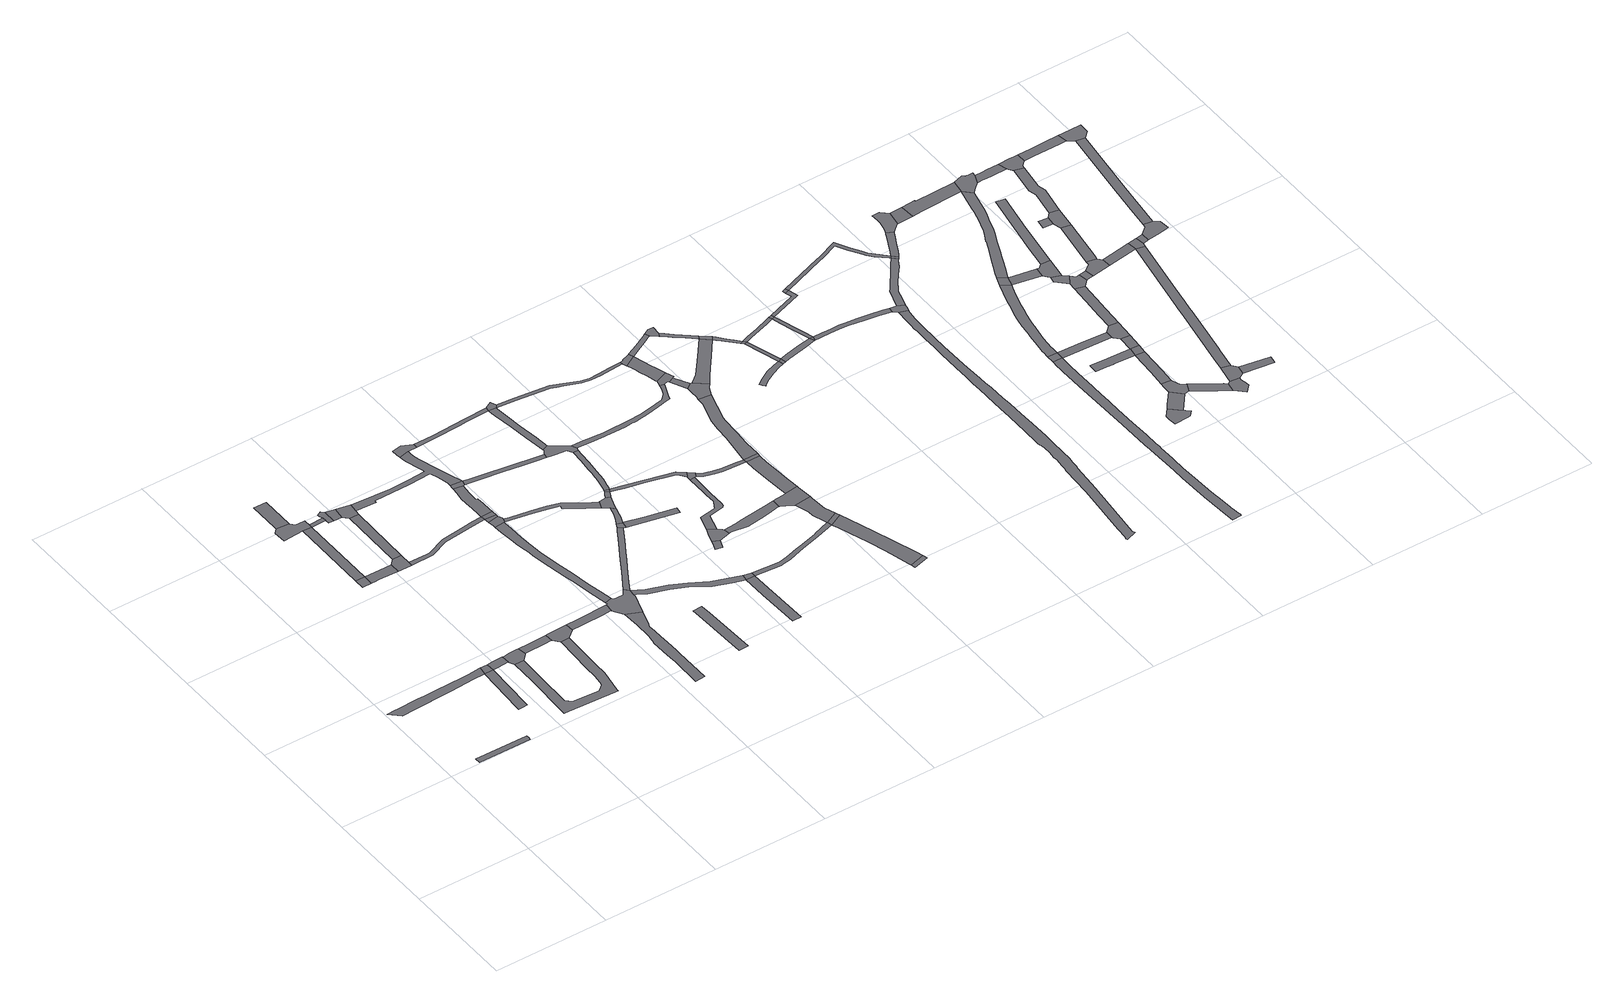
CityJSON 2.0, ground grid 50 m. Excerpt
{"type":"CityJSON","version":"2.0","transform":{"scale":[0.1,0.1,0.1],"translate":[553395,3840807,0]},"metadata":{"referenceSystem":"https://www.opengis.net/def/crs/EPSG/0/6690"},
"CityObjects":{
"road1":{"type":"Road","geometry":[{"type":"MultiSurface","lod":"1","boundaries":[[[0,1,2,3,4,5]]]}]},
"road2":{"type":"Road","attributes":{"RoadStructureAttribute.sectionType":"1"},"geometry":[{"type":"MultiSurface","lod":"1","boundaries":[[[6,7,8,9,10,11,12,13,14,15,16,17,18,19,20,21,22]]]}]},
"road3":{"type":"Road","geometry":[{"type":"MultiSurface","lod":"1","boundaries":[[[23,24,25,26,27,28,22]]]}]},
"road4":{"type":"Road","geometry":[{"type":"MultiSurface","lod":"1","boundaries":[[[29,6,22,28]]]}]},
"road5":{"type":"Road","attributes":{"RoadStructureAttribute.sectionType":"1"},"geometry":[{"type":"MultiSurface","lod":"1","boundaries":[[[30,31,29,28,32,33]]]}]},
"road6":{"type":"Road","geometry":[{"type":"MultiSurface","lod":"1","boundaries":[[[34,35,36,37]]]}]},
"road7":{"type":"Road","geometry":[{"type":"MultiSurface","lod":"1","boundaries":[[[38,39,40,41,30,33,42,43,44,45,46]]]}]},
"road8":{"type":"Road","attributes":{"RoadStructureAttribute.sectionType":"1"},"geometry":[{"type":"MultiSurface","lod":"1","boundaries":[[[47,48,49,50,51,52,53,54,55,56,57,58,59,60,61,62,63,64,65,66,67,44,43]]]}]},
"road9":{"type":"Road","attributes":{"RoadStructureAttribute.sectionType":"1"},"geometry":[{"type":"MultiSurface","lod":"1","boundaries":[[[68,34,37,69]]]}]},
"road10":{"type":"Road","geometry":[{"type":"MultiSurface","lod":"1","boundaries":[[[70,71,72,68,69,73,74,75,76]]]}]},
"road11":{"type":"Road","attributes":{"RoadStructureAttribute.sectionType":"1"},"geometry":[{"type":"MultiSurface","lod":"1","boundaries":[[[37,36,77,78,79,80]]]}]},
"road12":{"type":"Road","attributes":{"RoadStructureAttribute.sectionType":"1"},"geometry":[{"type":"MultiSurface","lod":"1","boundaries":[[[81,82,70,76,83]]]}]},
"road13":{"type":"Road","attributes":{"RoadStructureAttribute.sectionType":"1"},"geometry":[{"type":"MultiSurface","lod":"1","boundaries":[[[84,85,38,46,86,87,88]]]}]},
"road14":{"type":"Road","geometry":[{"type":"MultiSurface","lod":"1","boundaries":[[[89,73,69,90]]]}]},
"road15":{"type":"Road","geometry":[{"type":"MultiSurface","lod":"1","boundaries":[[[91,80,79,92,93,94,95]]]}]},
"road16":{"type":"Road","geometry":[{"type":"MultiSurface","lod":"1","boundaries":[[[96,97,98,89,90,99,100,101]]]}]},
"road17":{"type":"Road","geometry":[{"type":"MultiSurface","lod":"1","boundaries":[[[102,103,84,88,104,105,58,57,106,107,108]]]}]},
"road18":{"type":"Road","attributes":{"RoadStructureAttribute.sectionType":"1"},"geometry":[{"type":"MultiSurface","lod":"1","boundaries":[[[109,91,95,110]]]}]},
"road19":{"type":"Road","attributes":{"RoadStructureAttribute.sectionType":"1"},"geometry":[{"type":"MultiSurface","lod":"1","boundaries":[[[101,100,111,112]]]}]},
"road20":{"type":"Road","geometry":[{"type":"MultiSurface","lod":"1","boundaries":[[[112,111,109,110,113,114]]]}]},
"road21":{"type":"Road","attributes":{"RoadStructureAttribute.sectionType":"1"},"geometry":[{"type":"MultiSurface","lod":"1","boundaries":[[[115,116,102,108,117,118,119,120]]]}]},
"road22":{"type":"Road","attributes":{"RoadStructureAttribute.sectionType":"1"},"geometry":[{"type":"MultiSurface","lod":"1","boundaries":[[[121,122,123,124,125,126,127,94,93,128,129,130,131]]]}]},
"road23":{"type":"Road","attributes":{"RoadStructureAttribute.sectionType":"1"},"geometry":[{"type":"MultiSurface","lod":"1","boundaries":[[[132,133,134,135,136,137,138,139,140,141,142,143,144,145,146,147,148,149,150,151,152,153,154,155]]]}]},
"road24":{"type":"Road","geometry":[{"type":"MultiSurface","lod":"1","boundaries":[[[156,157,158,159,160,161,162,163,115,120,164,132,155,165,166,167,168]]]}]},
"road25":{"type":"Road","attributes":{"RoadStructureAttribute.sectionType":"1"},"geometry":[{"type":"MultiSurface","lod":"1","boundaries":[[[169,170,171,172,173,174,175,176,177,178,179,180,181,182,183,184,185,186,187,114,113,188,189,190,191,192,193,194,195,196,197,198,199,200]]]}]},
"road26":{"type":"Road","attributes":{"RoadStructureAttribute.sectionType":"1"},"geometry":[{"type":"MultiSurface","lod":"1","boundaries":[[[201,202,203,204,205,206,207,208,209,210,211,212,213,214,215,216,217,218,219,220,221,222,223,224,225,226,227,228,229,162,161]]]}]},
"road27":{"type":"Road","geometry":[{"type":"MultiSurface","lod":"1","boundaries":[[[230,231,232,233,212,211,234,235]]]}]},
"road28":{"type":"Road","attributes":{"RoadStructureAttribute.sectionType":"1"},"geometry":[{"type":"MultiSurface","lod":"1","boundaries":[[[131,232,231,236]]]}]},
"road29":{"type":"Road","geometry":[{"type":"MultiSurface","lod":"1","boundaries":[[[237,121,131,236]]]}]},
"road30":{"type":"Road","attributes":{"RoadStructureAttribute.sectionType":"1"},"geometry":[{"type":"MultiSurface","lod":"1","boundaries":[[[238,239,240,241,242,243,121,237,244,245,246,247,248,249]]]}]},
"road31":{"type":"Road","geometry":[{"type":"MultiSurface","lod":"1","boundaries":[[[250,251,252,253,254,255]]]}]},
"road32":{"type":"Road","geometry":[{"type":"MultiSurface","lod":"1","boundaries":[[[199,256,238,249,257,200]]]}]},
"road33":{"type":"Road","geometry":[{"type":"MultiSurface","lod":"1","boundaries":[[[258,259,260,261,177,176,262,263]]]}]},
"road34":{"type":"Road","attributes":{"RoadStructureAttribute.sectionType":"1"},"geometry":[{"type":"MultiSurface","lod":"1","boundaries":[[[264,265,266,267,268,269,270,156,168,271,272,273,274,275,276,277,278,279]]]}]},
"road35":{"type":"Road","attributes":{"RoadStructureAttribute.sectionType":"1"},"geometry":[{"type":"MultiSurface","lod":"1","boundaries":[[[280,281,282,283,168,167,284,285,286,287,288,289,290,291]]]}]},
"road36":{"type":"Road","attributes":{"RoadStructureAttribute.sectionType":"1"},"geometry":[{"type":"MultiSurface","lod":"1","boundaries":[[[292,293,294,295,296,235,234,297,298,299,300,301,302,303,304]]]}]},
"road37":{"type":"Road","attributes":{"RoadStructureAttribute.sectionType":"1"},"geometry":[{"type":"MultiSurface","lod":"1","boundaries":[[[305,306,307,308,309,200,257,310,311,312,313,314,315,316]]]}]},
"road38":{"type":"Road","geometry":[{"type":"MultiSurface","lod":"1","boundaries":[[[317,264,279,318,319]]]}]},
"road39":{"type":"Road","attributes":{"RoadStructureAttribute.sectionType":"1"},"geometry":[{"type":"MultiSurface","lod":"1","boundaries":[[[320,321,290,322,323,324]]]}]},
"road40":{"type":"Road","attributes":{"RoadStructureAttribute.sectionType":"1"},"geometry":[{"type":"MultiSurface","lod":"1","boundaries":[[[325,326,327,328,329,317,319,330,331,332,333]]]}]},
"road41":{"type":"Road","attributes":{"RoadStructureAttribute.sectionType":"1"},"geometry":[{"type":"MultiSurface","lod":"1","boundaries":[[[334,335,336,263,262,337,338,339,340,341]]]}]},
"road42":{"type":"Road","attributes":{"RoadStructureAttribute.sectionType":"1"},"geometry":[{"type":"MultiSurface","lod":"1","boundaries":[[[342,343,344,304,303,325,333,345,346]]]}]},
"road43":{"type":"Road","geometry":[{"type":"MultiSurface","lod":"1","boundaries":[[[347,291,290,321,348]]]}]},
"road44":{"type":"Road","geometry":[{"type":"MultiSurface","lod":"1","boundaries":[[[349,350,351,352,353,354,319,318]]]}]},
"road45":{"type":"Road","geometry":[{"type":"MultiSurface","lod":"1","boundaries":[[[355,356,357,342,346,358,359,360]]]}]},
"road46":{"type":"Road","geometry":[{"type":"MultiSurface","lod":"1","boundaries":[[[361,355,360,362]]]}]},
"road47":{"type":"Road","geometry":[{"type":"MultiSurface","lod":"1","boundaries":[[[363,364,365,366,367]]]}]},
"road48":{"type":"Road","attributes":{"RoadStructureAttribute.sectionType":"1"},"geometry":[{"type":"MultiSurface","lod":"1","boundaries":[[[368,369,370,371,372,373,374,361,362,375,376,377,378,379,380,381,382]]]}]},
"road49":{"type":"Road","geometry":[{"type":"MultiSurface","lod":"1","boundaries":[[[383,384,363,367,385,386,387,388]]]}]},
"road50":{"type":"Road","geometry":[{"type":"MultiSurface","lod":"1","boundaries":[[[389,390,391,392,393,394,395,396,316,315,397,398,399,400,368,382,401,402]]]}]},
"road51":{"type":"Road","attributes":{"RoadStructureAttribute.sectionType":"1"},"geometry":[{"type":"MultiSurface","lod":"1","boundaries":[[[341,403,404,405,406,407,408,395,394,409,410,411,412,413]]]}]},
"road52":{"type":"Road","geometry":[{"type":"MultiSurface","lod":"1","boundaries":[[[414,334,341,413,415]]]}]},
"road53":{"type":"Road","attributes":{"RoadStructureAttribute.sectionType":"1"},"geometry":[{"type":"MultiSurface","lod":"1","boundaries":[[[416,417,418,419,362,360,420,421,422,423,424,425,426,427]]]}]},
"road54":{"type":"Road","attributes":{"RoadStructureAttribute.sectionType":"1"},"geometry":[{"type":"MultiSurface","lod":"1","boundaries":[[[428,429,430,431,432,433,434,435,383,388,436,437,438,439,440,441]]]}]},
"road55":{"type":"Road","attributes":{"RoadStructureAttribute.sectionType":"1"},"geometry":[{"type":"MultiSurface","lod":"1","boundaries":[[[442,443,444,445,446,447,448,348,321,449,450,451,452,453,454,455,456]]]}]},
"road56":{"type":"Road","attributes":{"RoadStructureAttribute.sectionType":"1"},"geometry":[{"type":"MultiSurface","lod":"1","boundaries":[[[457,458,459,460,461,462,386,385,463,464,465,466,467]]]}]},
"road57":{"type":"Road","geometry":[{"type":"MultiSurface","lod":"1","boundaries":[[[468,469,427,426,428,441,470,471]]]}]},
"road58":{"type":"Road","attributes":{"RoadStructureAttribute.sectionType":"1"},"geometry":[{"type":"MultiSurface","lod":"1","boundaries":[[[472,473,474,475,476,477,478,479,480,481,482,483,484,485,486,487,488,489,490,491,402,401,492,493,494,495,496,497,498,499,500,501,502,503,504,505,506,507,508,509,510]]]}]},
"road59":{"type":"Road","attributes":{"RoadStructureAttribute.sectionType":"1"},"geometry":[{"type":"MultiSurface","lod":"1","boundaries":[[[511,512,513,514,515,516,517,415,413,518,519,520,521,522,523,524,525,526,527]]]}]},
"road60":{"type":"Road","attributes":{"RoadStructureAttribute.sectionType":"1"},"geometry":[{"type":"MultiSurface","lod":"1","boundaries":[[[528,529,530,531,532,471,470,533,534,535,536,537,538,539,540]]]}]},
"road61":{"type":"Road","geometry":[{"type":"MultiSurface","lod":"1","boundaries":[[[541,542,543,544,545,457,467,546,547,548,549]]]}]},
"road62":{"type":"Road","attributes":{"RoadStructureAttribute.sectionType":"1"},"geometry":[{"type":"MultiSurface","lod":"1","boundaries":[[[550,551,549,548,552,553,554,555,442,556]]]}]},
"road63":{"type":"Road","geometry":[{"type":"MultiSurface","lod":"1","boundaries":[[[556,442,456,557]]]}]},
"road64":{"type":"Road","attributes":{"RoadStructureAttribute.sectionType":"1"},"geometry":[{"type":"MultiSurface","lod":"1","boundaries":[[[558,559,560,561,562,557,456,563,564,565,566,567,568,569,570,571]]]}]},
"road65":{"type":"Road","geometry":[{"type":"MultiSurface","lod":"1","boundaries":[[[571,570,572,573]]]}]},
"road66":{"type":"Road","attributes":{"RoadStructureAttribute.sectionType":"1"},"geometry":[{"type":"MultiSurface","lod":"1","boundaries":[[[574,575,576,577,578,579,580,581,582,543,542]]]}]},
"road67":{"type":"Road","geometry":[{"type":"MultiSurface","lod":"1","boundaries":[[[540,539,579,578,583]]]}]},
"road68":{"type":"Road","attributes":{"RoadStructureAttribute.sectionType":"1"},"geometry":[{"type":"MultiSurface","lod":"1","boundaries":[[[584,585,586,587,588,589,540,583,590,591,592,593,594,595,596]]]}]},
"road69":{"type":"Road","geometry":[{"type":"MultiSurface","lod":"1","boundaries":[[[597,598,599,600,601,602,527,526,603,604,605]]]}]},
"road70":{"type":"Road","geometry":[{"type":"MultiSurface","lod":"1","boundaries":[[[606,607,608,609,610,472,510,611,612,613]]]}]},
"road71":{"type":"Road","attributes":{"RoadStructureAttribute.sectionType":"1"},"geometry":[{"type":"MultiSurface","lod":"1","boundaries":[[[614,615,616,605,604,617,618,619,620,621,622,610,609]]]}]},
"road72":{"type":"Road","attributes":{"RoadStructureAttribute.sectionType":"1"},"geometry":[{"type":"MultiSurface","lod":"1","boundaries":[[[613,612,623,624,625]]]}]},
"road73":{"type":"Road","geometry":[{"type":"MultiSurface","lod":"1","boundaries":[[[626,625,624,627,628,629,584,596,630,631,632]]]}]},
"road74":{"type":"Road","attributes":{"RoadStructureAttribute.sectionType":"1"},"geometry":[{"type":"MultiSurface","lod":"1","boundaries":[[[633,634,635,636,597,605,637,638,639,640]]]}]},
"road75":{"type":"Road","attributes":{"RoadStructureAttribute.sectionType":"1"},"geometry":[{"type":"MultiSurface","lod":"1","boundaries":[[[641,642,643,644,632,631,645,646,647,648]]]}]},
"road76":{"type":"Road","geometry":[{"type":"MultiSurface","lod":"1","boundaries":[[[649,633,640,650,651,652,653]]]}]},
"road77":{"type":"Road","attributes":{"RoadStructureAttribute.sectionType":"1"},"geometry":[{"type":"MultiSurface","lod":"1","boundaries":[[[654,655,656,657,652,651,658,659,660,661,641,662]]]}]},
"road78":{"type":"Road","attributes":{"RoadStructureAttribute.sectionType":"1"},"geometry":[{"type":"MultiSurface","lod":"1","boundaries":[[[663,664,665,666,667,668,669,670,671,672,673,674]]]}]},
"road79":{"type":"Road","geometry":[{"type":"MultiSurface","lod":"1","boundaries":[[[662,641,648,675]]]}]},
"road80":{"type":"Road","attributes":{"RoadStructureAttribute.sectionType":"1"},"geometry":[{"type":"MultiSurface","lod":"1","boundaries":[[[676,677,678,679,675,648,680,681,682,683,684,685,686]]]}]},
"road81":{"type":"Road","geometry":[{"type":"MultiSurface","lod":"1","boundaries":[[[686,685,687,688]]]}]},
"road82":{"type":"Road","attributes":{"RoadStructureAttribute.sectionType":"1"},"geometry":[{"type":"MultiSurface","lod":"1","boundaries":[[[688,687,663,689]]]}]},
"road83":{"type":"Road","geometry":[{"type":"MultiSurface","lod":"1","boundaries":[[[689,663,674,690]]]}]},
"road84":{"type":"Road","attributes":{"RoadStructureAttribute.sectionType":"1"},"geometry":[{"type":"MultiSurface","lod":"1","boundaries":[[[691,692,693,694,686,688,695,696,697,698,699]]]}]},
"road85":{"type":"Road","attributes":{"RoadStructureAttribute.sectionType":"1"},"geometry":[{"type":"MultiSurface","lod":"1","boundaries":[[[700,701,702,689,690,703,704,705,706]]]}]},
"road86":{"type":"Road","geometry":[{"type":"MultiSurface","lod":"1","boundaries":[[[700,706,707]]]}]},
"road87":{"type":"Road","geometry":[{"type":"MultiSurface","lod":"1","boundaries":[[[708,691,699,709]]]}]},
"road88":{"type":"Road","attributes":{"RoadStructureAttribute.sectionType":"1"},"geometry":[{"type":"MultiSurface","lod":"1","boundaries":[[[710,711,712,709,699,713,714,715,700,707]]]}]},
"road89":{"type":"Road","attributes":{"RoadStructureAttribute.sectionType":"1"},"geometry":[{"type":"MultiSurface","lod":"1","boundaries":[[[716,717,718,719,708,709]]]}]},
"road90":{"type":"Road","attributes":{"function":"3","RoadStructureAttribute.sectionType":"1"},"geometry":[{"type":"MultiSurface","lod":"1","boundaries":[[[720,721,722,723,724,725,726,727,728,729,730,731,732,733,734,735,736,737,738,739,740,741,742,743,744,745,746,747,748,749,750,751,752,753,754,755,756,757,758,759,760,761,762,763,764,765,766,767,768,769,770,771,772,773,774,775,776,777,778,779,780,781,782,783,784,785,786,787,788,789]]]}]},
"road91":{"type":"Road","geometry":[{"type":"MultiSurface","lod":"1","boundaries":[[[790,791,718,717]]]}]},
"road92":{"type":"Road","attributes":{"RoadStructureAttribute.sectionType":"1"},"geometry":[{"type":"MultiSurface","lod":"1","boundaries":[[[792,793,794,795,796,797,798,799,800,707,706,801,802,803,804,805,806,807,808]]]}]},
"road93":{"type":"Road","attributes":{"RoadStructureAttribute.sectionType":"1"},"geometry":[{"type":"MultiSurface","lod":"1","boundaries":[[[809,810,811,812,813,814,815,816,817,818,819,820,821,822,823,824,825,826,827,828,829,830,831,832,833,834,835,836,837,838,839,840,841,842,843,844,845,846,847,848,849,850,851,852]]]}]},
"road94":{"type":"Road","geometry":[{"type":"MultiSurface","lod":"1","boundaries":[[[808,807,720,789,853,854,855]]]}]},
"road95":{"type":"Road","attributes":{"RoadStructureAttribute.sectionType":"1"},"geometry":[{"type":"MultiSurface","lod":"1","boundaries":[[[856,857,858,859,860,861,862,790,717,863,864,865,866,867,868,869,870,871,872]]]}]},
"road96":{"type":"Road","attributes":{"function":"3","RoadStructureAttribute.sectionType":"1"},"geometry":[{"type":"MultiSurface","lod":"1","boundaries":[[[871,873,874,875,876,877,878,879,880,855,854,881,882,883,884,885,886,887,888]]]}]},
"road97":{"type":"Road","geometry":[{"type":"MultiSurface","lod":"1","boundaries":[[[889,809,852,890]]]}]},
"road98":{"type":"Road","geometry":[{"type":"MultiSurface","lod":"1","boundaries":[[[891,892,893,894,895,896,897,898,899,900,901]]]}]},
"road99":{"type":"Road","geometry":[{"type":"MultiSurface","lod":"1","boundaries":[[[872,871,888,902]]]}]},
"road100":{"type":"Road","attributes":{"RoadStructureAttribute.sectionType":"1"},"geometry":[{"type":"MultiSurface","lod":"1","boundaries":[[[903,904,891,901,905]]]}]},
"road101":{"type":"Road","attributes":{"RoadStructureAttribute.sectionType":"1"},"geometry":[{"type":"MultiSurface","lod":"1","boundaries":[[[906,907,908,909,910,911,912,913,914,915,916,917,918,919,920,889,890,921,922,923,924,925,926,927,928,929,930,931,932,933,934,935]]]}]},
"road102":{"type":"Road","geometry":[{"type":"MultiSurface","lod":"1","boundaries":[[[936,937,938,939,940,941,942,943,944,945]]]}]},
"road103":{"type":"Road","attributes":{"RoadStructureAttribute.sectionType":"1"},"geometry":[{"type":"MultiSurface","lod":"1","boundaries":[[[946,947,890,852,948,949,950,951]]]}]},
"road104":{"type":"Road","attributes":{"function":"3","RoadStructureAttribute.sectionType":"1"},"geometry":[{"type":"MultiSurface","lod":"1","boundaries":[[[952,953,954,955,956,872,902,957,958,959,960,961,962,963]]]}]},
"road105":{"type":"Road","geometry":[{"type":"MultiSurface","lod":"1","boundaries":[[[964,965,903,905,966,967,968,969]]]}]},
"road106":{"type":"Road","attributes":{"RoadStructureAttribute.sectionType":"1"},"geometry":[{"type":"MultiSurface","lod":"1","boundaries":[[[944,970,971,964,969,972,973]]]}]},
"road107":{"type":"Road","geometry":[{"type":"MultiSurface","lod":"1","boundaries":[[[974,975,976,977,978,979,980,981,982,983,984,952,963,985,986,987]]]}]},
"road108":{"type":"Road","attributes":{"RoadStructureAttribute.sectionType":"1"},"geometry":[{"type":"MultiSurface","lod":"1","boundaries":[[[988,989,990,991,992,967,966,993,994,995,996,997,998]]]}]},
"road109":{"type":"Road","geometry":[{"type":"MultiSurface","lod":"1","boundaries":[[[945,944,973,999]]]}]},
"road110":{"type":"Road","geometry":[{"type":"MultiSurface","lod":"1","boundaries":[[[1000,1001,906,935,1002]]]}]},
"road111":{"type":"Road","attributes":{"RoadStructureAttribute.sectionType":"1"},"geometry":[{"type":"MultiSurface","lod":"1","boundaries":[[[1003,945,999,1004]]]}]},
"road112":{"type":"Road","geometry":[{"type":"MultiSurface","lod":"1","boundaries":[[[1005,1006,951,950,1007,1003,1004,1008]]]}]},
"road113":{"type":"Road","attributes":{"RoadStructureAttribute.sectionType":"1"},"geometry":[{"type":"MultiSurface","lod":"1","boundaries":[[[1009,987,986,1010,1011]]]}]},
"road114":{"type":"Road","attributes":{"RoadStructureAttribute.sectionType":"1"},"geometry":[{"type":"MultiSurface","lod":"1","boundaries":[[[1002,935,1012,1013]]]}]},
"road115":{"type":"Road","geometry":[{"type":"MultiSurface","lod":"1","boundaries":[[[1014,998,997,1015,1016,1017,1018,1019,1020]]]}]},
"road116":{"type":"Road","attributes":{"RoadStructureAttribute.sectionType":"1"},"geometry":[{"type":"MultiSurface","lod":"1","boundaries":[[[1021,1022,1023,1024,1005,1008,1025,1026,1027,1028]]]}]},
"road117":{"type":"Road","geometry":[{"type":"MultiSurface","lod":"1","boundaries":[[[1029,1030,1031,1014,1020,1032,1033,1034]]]}]},
"road118":{"type":"Road","attributes":{"RoadStructureAttribute.sectionType":"1"},"geometry":[{"type":"MultiSurface","lod":"1","boundaries":[[[1035,1036,1037,1038,1039,1040]]]}]},
"road119":{"type":"Road","geometry":[{"type":"MultiSurface","lod":"1","boundaries":[[[1041,1042,1043,1013,1012,1035,1040,1044,1045]]]}]},
"road120":{"type":"Road","attributes":{"RoadStructureAttribute.sectionType":"1"},"geometry":[{"type":"MultiSurface","lod":"1","boundaries":[[[1046,1047,1048,1049,1050,1051,1052,1053,1054,1055,1056,1057,1058,1059,1060,1061,1062,1063,1064,1065,1000,1002,1066,1067,1068,1069,1070,1071,1072,1073,1074,1075,1076,1077,1078,1079,1080,1081]]]}]},
"road121":{"type":"Road","geometry":[{"type":"MultiSurface","lod":"1","boundaries":[[[1082,1039,1038,1021,1028,1083,1084]]]}]},
"road122":{"type":"Road","attributes":{"RoadStructureAttribute.sectionType":"7"},"geometry":[{"type":"MultiSurface","lod":"1","boundaries":[[[1085,1086,1087,1088,1009,1011,1089,1046,1090]]]}]},
"road123":{"type":"Road","geometry":[{"type":"MultiSurface","lod":"1","boundaries":[[[1091,1092,1093,1094,1033,1032]]]}]},
"road124":{"type":"Road","attributes":{"RoadStructureAttribute.sectionType":"1"},"geometry":[{"type":"MultiSurface","lod":"1","boundaries":[[[1095,1084,1083,1096]]]}]},
"road125":{"type":"Road","geometry":[{"type":"MultiSurface","lod":"1","boundaries":[[[1097,1098,1099,1100,1101,1102,1103,1104,1105,1041,1045]]]}]},
"road126":{"type":"Road","geometry":[{"type":"MultiSurface","lod":"1","boundaries":[[[1106,1107,1095,1096,1108,1109,1110]]]}]},
"road127":{"type":"Road","attributes":{"RoadStructureAttribute.sectionType":"1"},"geometry":[{"type":"MultiSurface","lod":"1","boundaries":[[[1111,1112,1113,1114,1115,1116,1029,1034,1117,1118,1119,1120,1121,1122,1123]]]}]},
"road128":{"type":"Road","attributes":{"RoadStructureAttribute.sectionType":"1"},"geometry":[{"type":"MultiSurface","lod":"1","boundaries":[[[1124,1106,1110,1125,1126]]]}]},
"road129":{"type":"Road","geometry":[{"type":"MultiSurface","lod":"1","boundaries":[[[1127,1128,1129,1130,1131,1132,1090,1046,1081,1133,1134,1135]]]}]},
"road130":{"type":"Road","geometry":[{"type":"MultiSurface","lod":"1","boundaries":[[[1136,1137,1138,1139,1140,1141]]]}]},
"road131":{"type":"Road","attributes":{"RoadStructureAttribute.sectionType":"1"},"geometry":[{"type":"MultiSurface","lod":"1","boundaries":[[[1142,1109,1108,1111]]]}]},
"road132":{"type":"Road","geometry":[{"type":"MultiSurface","lod":"1","boundaries":[[[1143,1141,1140,1124,1126,1144]]]}]},
"road133":{"type":"Road","attributes":{"RoadStructureAttribute.sectionType":"1"},"geometry":[{"type":"MultiSurface","lod":"1","boundaries":[[[1145,1146,1147,1148,1135,1134,1149,1150,1151,1152,1153,1154,1155,1156]]]}]},
"road134":{"type":"Road","geometry":[{"type":"MultiSurface","lod":"1","boundaries":[[[1157,1142,1111,1123,1158]]]}]},
"road135":{"type":"Road","attributes":{"RoadStructureAttribute.sectionType":"1"},"geometry":[{"type":"MultiSurface","lod":"1","boundaries":[[[1159,1160,1161,1143,1144,1162,1163,1164]]]}]},
"road136":{"type":"Road","attributes":{"RoadStructureAttribute.sectionType":"1"},"geometry":[{"type":"MultiSurface","lod":"1","boundaries":[[[1165,1157,1158,1166,1167]]]}]},
"road137":{"type":"Road","geometry":[{"type":"MultiSurface","lod":"1","boundaries":[[[1168,1169,1145,1156,1170,1159,1164,1171,1172,1173,1174]]]}]},
"road138":{"type":"Road","geometry":[{"type":"MultiSurface","lod":"1","boundaries":[[[1175,1176,1165,1167,1177,1178,1179,1180]]]}]},
"road139":{"type":"Road","attributes":{"RoadStructureAttribute.sectionType":"1"},"geometry":[{"type":"MultiSurface","lod":"1","boundaries":[[[1181,1182,1183,1174,1173,1184,1185,1186]]]}]},
"road140":{"type":"Road","attributes":{"RoadStructureAttribute.sectionType":"1"},"geometry":[{"type":"MultiSurface","lod":"1","boundaries":[[[1187,1188,1189,1175,1180,1190,1191,1192]]]}]},
"road141":{"type":"Road","geometry":[{"type":"MultiSurface","lod":"1","boundaries":[[[1193,1181,1186,1187,1192,1194,1195]]]}]}
},
"vertices":[
[361,502,0],[363,502,0],[363,514,0],[363,527,0],[133,529,0],[133,504,0],
[443,941,0],[388,938,0],[274,935,0],[264,935,0],[183,932,0],[152,931,0],[55,928,0],[48,928,0],[9,927,0],[50,886,0],[114,889,0],[185,892,0],[187,893,0],[193,893,0],[283,897,0],[385,902,0],[437,904,0],
[426,682,0],[425,666,0],[445,667,0],[465,668,0],[466,683,0],[477,905,0],
[476,942,0],
[547,945,0],[500,943,0],[500,906,0],[549,908,0],
[350,1613,0],[350,1569,0],[390,1569,0],[390,1613,0],
[623,948,0],[616,948,0],[583,947,0],[555,945,0],[549,907,0],[562,884,0],[602,884,0],[624,906,0],[629,911,0],
[559,769,0],[552,566,0],[552,550,0],[570,549,0],[779,539,0],[790,538,0],[791,549,0],[801,616,0],[807,652,0],[808,711,0],[814,890,0],[776,887,0],[768,711,0],[766,658,0],[761,616,0],[759,602,0],[732,580,0],[731,579,0],[616,586,0],[593,611,0],[598,768,0],
[352,1959,0],[392,1956,0],
[278,2027,0],[260,2007,0],[263,1952,0],[392,1974,0],[391,2001,0],[351,2002,0],[334,2020,0],
[410,1569,0],[427,1570,0],[511,1567,0],[512,1612,0],
[279,2171,0],[279,2037,0],[334,2171,0],
[751,953,0],[681,950,0],[729,916,0],[746,916,0],[753,916,0],
[456,1978,0],[457,1958,0],
[534,1634,0],[547,1566,0],[572,1566,0],[572,1584,0],[573,1634,0],
[468,2010,0],[450,2000,0],[451,1991,0],[457,1941,0],[480,1941,0],[480,1997,0],
[848,956,0],[763,953,0],[754,914,0],[775,889,0],[815,891,0],[847,917,0],[849,919,0],
[537,1918,0],[578,1916,0],
[516,1940,0],[522,1989,0],
[579,1938,0],[584,1978,0],
[1036,964,0],[906,958,0],[888,920,0],[907,920,0],[989,924,0],[1031,926,0],
[943,1642,0],[901,1637,0],[856,1631,0],[751,1618,0],[749,1618,0],[667,1584,0],[657,1584,0],[670,1567,0],[752,1600,0],[859,1614,0],[945,1623,0],
[1060,880,0],[1063,803,0],[1063,789,0],[1063,740,0],[1061,724,0],[1059,702,0],[1058,695,0],[1056,685,0],[1055,625,0],[1058,579,0],[1060,550,0],[1056,415,0],[1101,419,0],[1100,579,0],[1100,599,0],[1100,632,0],[1099,682,0],[1098,700,0],[1097,739,0],[1095,770,0],[1100,781,0],[1102,785,0],[1109,808,0],[1123,852,0],
[1136,998,0],[1129,987,0],[1120,973,0],[1079,974,0],[1076,977,0],[1070,982,0],[1040,974,0],[1042,964,0],[1032,925,0],[1141,906,0],[1153,942,0],[1151,951,0],[1154,981,0],
[982,1912,0],[966,1963,0],[941,2046,0],[938,2058,0],[936,2074,0],[935,2088,0],[934,2096,0],[934,2102,0],[890,2092,0],[893,2077,0],[896,2057,0],[901,2038,0],[906,2022,0],[915,1989,0],[920,1974,0],[843,1969,0],[796,1966,0],[758,1965,0],[606,1974,0],[669,1933,0],[670,1945,0],[831,1945,0],[927,1952,0],[928,1949,0],[932,1939,0],[939,1920,0],[945,1901,0],[947,1893,0],[950,1876,0],[951,1870,0],[950,1853,0],[1002,1848,0],
[1060,1038,0],[1048,1105,0],[1035,1182,0],[1021,1263,0],[1007,1353,0],[1003,1378,0],[1001,1404,0],[998,1460,0],[996,1522,0],[994,1559,0],[994,1566,0],[950,1561,0],[953,1527,0],[958,1468,0],[962,1428,0],[965,1413,0],[968,1392,0],[971,1369,0],[973,1348,0],[978,1321,0],[981,1300,0],[987,1264,0],[995,1222,0],[1001,1184,0],[1009,1147,0],[1017,1101,0],[1024,1062,0],[1030,1034,0],[1036,996,0],
[1002,1590,0],[994,1607,0],[947,1598,0],[950,1571,0],[997,1566,0],[1004,1585,0],
[994,1618,0],
[994,1643,0],
[948,1830,0],[946,1804,0],[941,1765,0],[941,1737,0],[942,1699,0],[943,1662,0],[993,1662,0],[992,1698,0],[991,1733,0],[983,1733,0],[985,1778,0],[989,1824,0],
[1323,707,0],[1321,751,0],[1281,749,0],[1282,712,0],[1290,465,0],[1333,468,0],
[949,1842,0],[997,1825,0],
[932,2143,0],[929,2144,0],[887,2136,0],[889,2111,0],[974,2103,0],[974,2122,0],
[1321,1299,0],[1312,1284,0],[1288,1245,0],[1258,1195,0],[1224,1141,0],[1189,1083,0],[1154,1025,0],[1167,1001,0],[1190,1040,0],[1221,1091,0],[1244,1128,0],[1266,1165,0],[1288,1200,0],[1313,1242,0],[1338,1282,0],[1339,1284,0],
[1429,847,0],[1356,889,0],[1291,921,0],[1206,950,0],[1159,947,0],[1198,925,0],[1279,898,0],[1344,869,0],[1419,822,0],[1490,795,0],[1542,778,0],[1547,806,0],
[1305,1483,0],[1230,1535,0],[1180,1550,0],[1112,1564,0],[1027,1578,0],[1110,1546,0],[1175,1532,0],[1198,1525,0],[1220,1520,0],[1215,1507,0],[1288,1456,0],[1336,1424,0],[1351,1456,0],
[1296,1801,0],[1220,1813,0],[1183,1820,0],[1101,1832,0],[1026,1843,0],[1019,1822,0],[1070,1815,0],[1155,1803,0],[1233,1792,0],[1302,1781,0],[1336,1776,0],[1338,1795,0],
[1331,1318,0],[1350,1281,0],[1354,1310,0],
[1585,669,0],[1582,779,0],[1545,674,0],[1550,488,0],[1590,489,0],
[1365,1404,0],[1362,1393,0],[1355,1370,0],[1349,1352,0],[1342,1337,0],[1361,1324,0],[1365,1335,0],[1371,1357,0],[1380,1387,0],
[1314,2136,0],[1214,2132,0],[1064,2123,0],[1064,2106,0],[1174,2112,0],[1214,2115,0],[1292,2118,0],[1312,2118,0],
[1384,1462,0],[1371,1460,0],[1354,1457,0],[1391,1422,0],[1402,1455,0],
[1562,803,0],[1582,799,0],
[1563,1233,0],[1565,1247,0],[1567,1261,0],[1440,1290,0],[1361,1309,0],[1355,1310,0],
[1401,1492,0],[1391,1477,0],[1387,1470,0],[1405,1460,0],[1409,1469,0],[1416,1481,0],
[1404,1500,0],[1423,1494,0],
[1564,1031,0],[1556,1008,0],[1549,987,0],[1578,978,0],[1592,1017,0],
[1434,1742,0],[1431,1690,0],[1425,1628,0],[1423,1606,0],[1421,1594,0],[1416,1559,0],[1409,1522,0],[1427,1504,0],[1430,1519,0],[1432,1526,0],[1438,1554,0],[1444,1603,0],[1450,1663,0],[1454,1718,0],[1456,1740,0],
[1587,1097,0],[1578,1072,0],[1645,1031,0],[1640,1057,0],[1635,1063,0],[1622,1079,0],
[1440,1785,0],[1424,1795,0],[1422,1797,0],[1390,1819,0],[1384,1823,0],[1376,1828,0],[1351,1819,0],[1352,1813,0],[1357,1773,0],[1377,1770,0],[1422,1763,0],[1423,1761,0],[1458,1755,0],[1449,1778,0],
[1312,2117,0],[1314,2100,0],[1317,2080,0],[1329,1994,0],[1339,1911,0],[1346,1856,0],[1369,1891,0],[1358,1982,0],[1350,2051,0],[1345,2109,0],[1344,2114,0],
[1346,2153,0],[1356,2129,0],
[1683,1432,0],[1561,1461,0],[1478,1480,0],[1434,1492,0],[1424,1479,0],[1446,1473,0],[1473,1465,0],[1556,1446,0],[1666,1419,0],[1678,1412,0],[1701,1383,0],[1714,1404,0],
[1701,1364,0],[1700,1275,0],[1700,1256,0],[1700,1212,0],[1687,1188,0],[1682,1178,0],[1610,1166,0],[1600,1136,0],[1643,1154,0],[1710,1165,0],[1718,1174,0],[1718,1189,0],[1720,1260,0],[1722,1364,0],
[1978,870,0],[1907,846,0],[1904,844,0],[1819,820,0],[1797,813,0],[1742,798,0],[1705,790,0],[1700,770,0],[1705,770,0],[1747,778,0],[1802,796,0],[1820,801,0],[1908,826,0],[1909,827,0],[1984,850,0],
[1885,1087,0],[1840,1081,0],[1839,1081,0],[1809,1078,0],[1730,1068,0],[1694,1063,0],[1655,1033,0],[1724,1022,0],[1811,1036,0],[1845,1042,0],[1883,1048,0],
[1727,1392,0],[1724,1395,0],[1729,1368,0],[1738,1384,0],
[1917,1867,0],[1916,1864,0],[1916,1863,0],[1907,1838,0],[1902,1824,0],[1899,1818,0],[1898,1816,0],[1876,1795,0],[1841,1789,0],[1794,1780,0],[1763,1775,0],[1748,1773,0],[1721,1772,0],[1684,1770,0],[1632,1769,0],[1590,1769,0],[1566,1770,0],[1565,1770,0],[1550,1771,0],[1494,1776,0],[1520,1752,0],[1583,1749,0],[1587,1749,0],[1628,1748,0],[1678,1749,0],[1715,1751,0],[1718,1751,0],[1733,1752,0],[1756,1756,0],[1782,1759,0],[1815,1766,0],[1831,1769,0],[1873,1778,0],[1898,1782,0],[1903,1783,0],[1911,1802,0],[1924,1834,0],[1933,1858,0],[1934,1861,0],
[1825,2056,0],[1767,2053,0],[1727,2052,0],[1692,2059,0],[1629,2084,0],[1582,2103,0],[1434,2122,0],[1432,2107,0],[1574,2088,0],[1598,2080,0],[1622,2071,0],[1687,2047,0],[1727,2040,0],[1767,2040,0],[1825,2043,0],[1873,2048,0],[1872,2060,0],
[1903,1344,0],[1832,1349,0],[1799,1356,0],[1774,1363,0],[1759,1368,0],[1740,1359,0],[1752,1350,0],[1777,1343,0],[1794,1338,0],[1829,1331,0],[1903,1326,0],[1930,1325,0],[1929,1342,0],
[2005,1097,0],[2005,1101,0],[1947,1095,0],[1936,1093,0],[1905,1090,0],[1886,1047,0],[1906,1036,0],[1936,1020,0],[2011,1028,0],
[2018,945,0],[2012,1015,0],[1939,1013,0],[1956,959,0],[1958,935,0],[1976,880,0],[2033,898,0],
[2040,878,0],
[2154,539,0],[2139,587,0],[2132,607,0],[2116,654,0],[2070,791,0],[1987,842,0],[1994,825,0],[2012,770,0],[2040,693,0],[2063,613,0],[2082,544,0],[2092,503,0],[2095,494,0],[2162,512,0],
[2099,474,0],[2167,492,0],
[2004,1113,0],[1998,1178,0],[1996,1212,0],[1992,1283,0],[1992,1325,0],[1932,1325,0],[1932,1280,0],[1938,1207,0],[1944,1129,0],
[1992,1340,0],
[1989,1719,0],[1987,1689,0],[1957,1587,0],[1950,1540,0],[1948,1482,0],[1931,1353,0],[1993,1415,0],[1998,1480,0],[1999,1522,0],[2000,1533,0],[2002,1560,0],[2004,1580,0],[2043,1713,0],
[1924,2078,0],[1922,2077,0],[1921,2077,0],[1889,2065,0],[1889,2063,0],[1885,2061,0],[1874,2047,0],[1881,2029,0],[1931,2058,0],
[1986,1877,0],[1988,1877,0],[1989,1878,0],[1978,1913,0],[1923,1890,0],[1955,1868,0],[1958,1863,0],[1981,1875,0],
[1960,1961,0],[1954,1980,0],[1945,2010,0],[1889,2008,0],[1894,1991,0],[1896,1983,0],[1899,1971,0],[1909,1938,0],[1920,1898,0],
[1991,1795,0],[1993,1793,0],[2016,1811,0],
[2019,1810,0],[1992,1772,0],[1992,1763,0],[1991,1734,0],[2060,1748,0],[2073,1766,0],[2024,1808,0],
[2041,2138,0],[2029,2131,0],[1974,2103,0],[1926,2079,0],[1936,2060,0],[1967,2077,0],[2010,2099,0],[2048,2120,0],
[2190,1998,0],[2128,1921,0],[2094,1879,0],[2062,1838,0],[2099,1801,0],[2129,1841,0],[2169,1892,0],[2226,1966,0],
[2065,2151,0],[2062,2108,0],[2076,2096,0],[2085,2112,0],[2087,2150,0],
[2175,2034,0],[2150,2056,0],[2128,2074,0],[2101,2098,0],[2088,2086,0],[2114,2063,0],[2152,2031,0],[2188,1999,0],[2198,2015,0],
[2359,1724,0],[2333,1716,0],[2290,1701,0],[2251,1678,0],[2223,1657,0],[2231,1646,0],[2239,1635,0],[2239,1636,0],[2258,1653,0],[2301,1678,0],[2340,1694,0],[2364,1701,0],
[2237,1982,0],
[2292,1920,0],[2273,1941,0],[2259,1957,0],[2247,1971,0],[2229,1963,0],[2237,1956,0],[2242,1950,0],[2261,1930,0],[2271,1919,0],[2302,1887,0],[2314,1894,0],
[2312,1877,0],[2325,1881,0],
[2372,1730,0],
[2378,1705,0],
[2473,1948,0],[2459,1943,0],[2398,1922,0],[2345,1905,0],[2326,1881,0],[2355,1891,0],[2401,1907,0],[2446,1922,0],[2477,1933,0],
[2528,1762,0],[2472,1754,0],[2402,1738,0],[2398,1712,0],[2470,1727,0],[2489,1731,0],[2537,1743,0],
[2544,1762,0],
[2486,1953,0],[2491,1938,0],
[2531,1806,0],[2519,1847,0],[2504,1894,0],[2489,1892,0],[2504,1844,0],[2520,1791,0],
[2633,1988,0],[2622,2031,0],[2604,2024,0],[2611,1997,0],
[2885,1692,0],[2884,1677,0],[2883,1653,0],[2881,1609,0],[2879,1583,0],[2880,1563,0],[2879,1509,0],[2879,1451,0],[2878,1403,0],[2878,1360,0],[2878,1313,0],[2878,1276,0],[2878,1247,0],[2878,1201,0],[2878,1178,0],[2879,1159,0],[2879,1112,0],[2879,1067,0],[2879,1024,0],[2880,968,0],[2880,912,0],[2880,871,0],[2879,846,0],[2880,812,0],[2880,785,0],[2880,772,0],[2883,772,0],[2883,764,0],[2885,764,0],[2885,744,0],[2886,718,0],[2883,686,0],[2883,666,0],[2880,632,0],[2879,612,0],[2876,597,0],[2867,458,0],[2843,212,0],[2838,165,0],[2836,151,0],[2838,144,0],[2883,161,0],[2879,173,0],[2890,282,0],[2907,454,0],[2920,583,0],[2921,597,0],[2922,608,0],[2923,622,0],[2926,649,0],[2926,691,0],[2928,757,0],[2929,802,0],[2929,833,0],[2929,890,0],[2926,961,0],[2924,1027,0],[2922,1075,0],[2920,1144,0],[2918,1179,0],[2917,1213,0],[2914,1289,0],[2912,1347,0],[2911,1381,0],[2911,1438,0],[2912,1500,0],[2913,1576,0],[2915,1627,0],[2919,1668,0],[2921,1680,0],
[2617,2046,0],[2599,2039,0],
[2846,1736,0],[2794,1745,0],[2777,1748,0],[2739,1753,0],[2687,1759,0],[2662,1762,0],[2625,1762,0],[2583,1762,0],[2552,1762,0],[2562,1744,0],[2610,1744,0],[2662,1743,0],[2690,1739,0],[2754,1728,0],[2816,1718,0],[2866,1709,0],[2869,1732,0],
[3192,1129,0],[3191,1100,0],[3191,1078,0],[3192,1062,0],[3193,932,0],[3193,931,0],[3198,690,0],[3201,548,0],[3202,515,0],[3202,512,0],[3205,365,0],[3206,315,0],[3210,178,0],[3219,35,0],[3222,9,0],[3264,13,0],[3264,21,0],[3264,23,0],[3257,73,0],[3256,75,0],[3253,123,0],[3248,185,0],[3247,225,0],[3244,288,0],[3241,360,0],[3240,418,0],[3240,425,0],[3240,500,0],[3240,509,0],[3239,531,0],[3239,590,0],[3235,678,0],[3235,703,0],[3235,742,0],[3234,768,0],[3234,828,0],[3233,880,0],[3233,925,0],[3233,932,0],[3233,963,0],[3232,1025,0],[3231,1078,0],[3233,1125,0],[3233,1128,0],
[2924,1691,0],[2929,1712,0],[2900,1727,0],
[3005,2013,0],[2984,2037,0],[2972,2057,0],[2949,2097,0],[2916,2157,0],[2826,2121,0],[2811,2116,0],[2816,2101,0],[2834,2108,0],[2908,2139,0],[2934,2089,0],[2959,2050,0],[2972,2027,0],[2995,2002,0],[3036,1965,0],[3040,1962,0],[3046,1972,0],
[3039,1960,0],[3018,1933,0],[3000,1907,0],[2982,1883,0],[2958,1850,0],[2935,1819,0],[2926,1808,0],[2914,1770,0],[2943,1756,0],[2952,1789,0],[2963,1807,0],[2979,1831,0],[3007,1868,0],[3037,1906,0],[3053,1932,0],[3060,1940,0],
[3193,1165,0],[3234,1163,0],
[3386,667,0],[3358,634,0],[3359,613,0],[3361,579,0],[3421,582,0],[3426,583,0],[3434,585,0],[3452,605,0],[3444,613,0],[3436,620,0],[3431,625,0],
[3067,1949,0],
[3447,742,0],[3400,684,0],[3488,698,0],
[3281,1600,0],[3267,1558,0],[3266,1555,0],[3252,1515,0],[3245,1485,0],[3230,1435,0],[3223,1400,0],[3216,1362,0],[3212,1332,0],[3211,1330,0],[3211,1328,0],[3207,1297,0],[3200,1242,0],[3195,1199,0],[3195,1197,0],[3235,1196,0],[3235,1198,0],[3237,1233,0],[3242,1273,0],[3249,1313,0],[3251,1326,0],[3253,1334,0],[3256,1355,0],[3268,1415,0],[3273,1428,0],[3280,1460,0],[3293,1502,0],[3299,1523,0],[3312,1561,0],[3319,1576,0],
[3344,1030,0],[3294,1033,0],[3293,1033,0],[3291,993,0],[3292,993,0],[3340,991,0],[3369,989,0],[3371,989,0],[3465,984,0],[3469,1024,0],
[3355,1157,0],[3243,1163,0],[3241,1128,0],[3352,1122,0],[3451,1117,0],[3453,1152,0],
[3106,2089,0],[3103,2084,0],[3091,2059,0],[3073,2022,0],[3058,1991,0],[3073,1957,0],[3076,1962,0],[3089,1988,0],[3106,2021,0],[3120,2049,0],[3131,2070,0],[3135,2077,0],
[3451,795,0],[3449,773,0],[3511,703,0],[3527,740,0],[3507,753,0],[3492,790,0],
[3457,874,0],[3457,873,0],[3497,856,0],[3506,980,0],
[3168,2184,0],[3152,2198,0],[3120,2196,0],[3121,2182,0],[3122,2165,0],[3123,2162,0],[3121,2147,0],[3120,2140,0],[3119,2129,0],[3117,2120,0],[3112,2104,0],[3166,2102,0],[3172,2106,0],[3181,2171,0],
[3642,662,0],[3638,664,0],[3572,709,0],[3546,727,0],[3530,738,0],[3512,702,0],[3526,692,0],[3538,684,0],[3600,642,0],[3646,612,0],[3655,652,0],
[3509,1020,0],
[3296,1640,0],[3291,1628,0],[3331,1618,0],
[3474,1092,0],[3514,1086,0],
[3480,1177,0],[3459,1157,0],[3455,1112,0],[3520,1173,0],
[3239,2173,0],[3214,2107,0],[3242,2109,0],
[3442,1552,0],[3447,1597,0],
[3668,659,0],[3649,609,0],[3686,572,0],[3713,601,0],[3712,616,0],[3708,642,0],[3710,655,0],
[3498,1422,0],[3490,1308,0],[3488,1285,0],[3485,1241,0],[3523,1205,0],[3527,1265,0],[3529,1296,0],[3538,1410,0],
[3683,741,0],[3673,684,0],[3671,675,0],[3733,670,0],[3739,708,0],[3723,731,0],
[3462,1527,0],[3457,1500,0],[3492,1465,0],[3500,1458,0],[3523,1494,0],[3502,1513,0],
[3476,1610,0],[3463,1598,0],[3459,1595,0],[3506,1538,0],[3517,1607,0],
[3472,2119,0],[3469,2108,0],[3466,2095,0],[3465,2089,0],[3447,2009,0],[3443,1992,0],[3441,1986,0],[3437,1969,0],[3423,1924,0],[3411,1889,0],[3399,1864,0],[3384,1835,0],[3384,1834,0],[3381,1827,0],[3362,1784,0],[3361,1781,0],[3350,1759,0],[3335,1728,0],[3323,1701,0],[3306,1663,0],[3351,1661,0],[3373,1711,0],[3380,1728,0],[3395,1759,0],[3397,1765,0],[3404,1781,0],[3414,1804,0],[3434,1847,0],[3448,1879,0],[3460,1917,0],[3475,1960,0],[3482,1983,0],[3485,1992,0],[3492,2025,0],[3505,2080,0],[3506,2085,0],
[3542,1476,0],[3563,1438,0],[3558,1478,0],
[3300,2172,0],[3300,2177,0],[3274,2174,0],[3243,2173,0],[3286,2111,0],[3481,2177,0],
[3867,652,0],[3871,669,0],[3873,686,0],[3742,707,0],
[3592,1483,0],[3597,1444,0],
[3547,1796,0],[3549,1809,0],[3549,1810,0],[3581,1989,0],[3543,1996,0],[3510,1815,0],[3507,1802,0],[3490,1705,0],[3477,1613,0],
[3622,1524,0],[3620,1506,0],[3683,1457,0],[3679,1497,0],[3664,1514,0],
[3815,1478,0],[3769,1221,0],[3755,1146,0],[3746,1094,0],[3743,1078,0],[3693,800,0],[3739,822,0],[3742,836,0],[3782,1069,0],[3785,1087,0],[3792,1127,0],[3807,1209,0],[3852,1469,0],
[3656,1736,0],[3666,1525,0],[3697,1726,0],
[3567,2181,0],[3544,2181,0],[3541,2181,0],[3534,2181,0],[3532,2183,0],[3525,2190,0],[3518,2096,0],[3548,2125,0],[3566,2165,0],
[3644,1810,0],[3608,1815,0],[3602,1775,0],[3634,1771,0],[3645,1770,0],[3650,1809,0],
[3810,1518,0],
[3670,1830,0],[3711,1823,0],
[3673,2166,0],[3623,2165,0],[3598,2164,0],[3571,2164,0],[3557,2125,0],[3563,2125,0],[3566,2126,0],[3575,2125,0],[3592,2125,0],[3612,2125,0],[3623,2125,0],[3684,2125,0],
[3851,1524,0],[3855,1486,0],
[3700,2103,0],[3682,1976,0],[3689,1943,0],[3732,1945,0],[3724,1978,0],[3741,2094,0],
[3882,1529,0],[3877,1490,0],[3883,1491,0],
[3750,2167,0],[3728,2167,0],[3697,2106,0],[3743,2106,0],[3753,2115,0],[3764,2126,0],[3764,2168,0],
[3918,1574,0],[3916,1558,0],[3942,1500,0],[3984,1507,0],[3979,1552,0],[3957,1569,0],
[3951,2170,0],[3893,2169,0],[3829,2168,0],[3805,2126,0],[3924,2127,0],[3957,2127,0],
[3985,2107,0],[3944,1788,0],[3931,1686,0],[3975,1713,0],[3983,1783,0],[4025,2102,0],
[4011,2171,0],[4053,2127,0],[4055,2171,0]
]}
